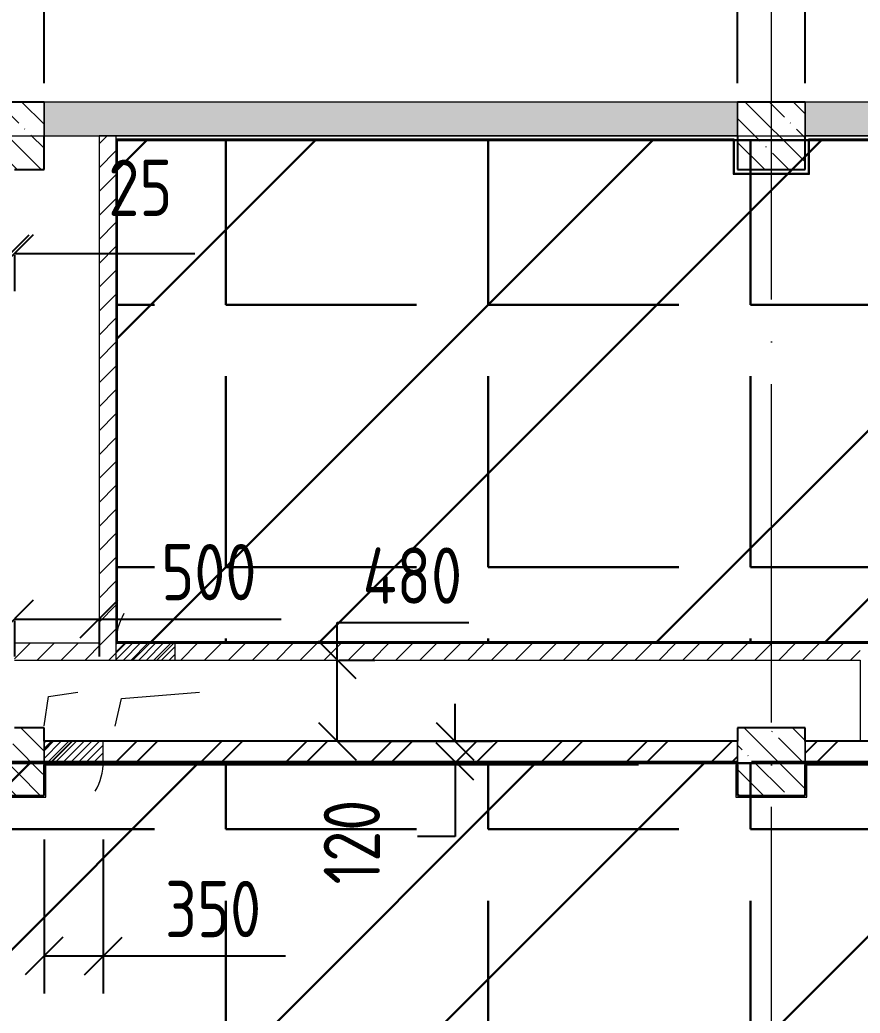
# Model space of a CAD drawing. Header units: millimetres. Extents: x -68946 to 690821, y -552984 to 293768.
# Drawn here: x 54607 to 59575, y 53187 to 59061 of the extents above; entities that cross this region are included whole.
import ezdxf

# ---------------------------------------------------------------- set-up
doc = ezdxf.new("R2010")
doc.units = ezdxf.units.MM
doc.linetypes.add('ADSK_Линия сетки', pattern=[2500, 2000, -250, 0, -250])
doc.layers.get('Defpoints').update_dxf_attribs({"color": 250})
for name, color, linetype, lineweight in [('0) блоки', 250, 'Continuous', 25), ('1.1) Стяжка 5 вып.', 30, 'Continuous', 30), ('1.2) Тепло-звук изол. + пленка 5 вып.', 200, 'Continuous', 30), ('A-____-____-DIMS', 250, 'Continuous', 9), ('A-DETL-GENF-OTLN', 250, 'Continuous', 5), ('A-DOOR-____-MCUT', 250, 'Continuous', 5), ('A-DOOR-____-OTLN', 250, 'Continuous', 5), ('A-GLAZ-____-OTLN', 250, 'Continuous', 5), ('A-WALL-____-MCUT', 250, 'Continuous', 13), ('A-WALL-____-PATT', 250, 'Continuous', 13), ('A-WALL-FNSH-MCUT', 250, 'Continuous', 13), ('S-COLS-____-MCUT', 250, 'Continuous', 25), ('S-COLS-____-OTLN', 250, 'Continuous', 9), ('S-GRID-____-OTLN', 250, 'Continuous', 9)]:
    doc.layers.add(name, color=color, linetype=linetype, lineweight=lineweight)
doc.styles.get("Standard").update_dxf_attribs({"font": 'ГОСТ тип А.ttf'})
doc.dimstyles.new('А3', dxfattribs={"dimtxt": 333, "dimasz": 222, "dimexe": 222, "dimexo": 111, "dimgap": 111, "dimtad": 1, "dimtoh": 1, "dimdec": 0, "dimrnd": 0.0015, "dimzin": 0, "dimdsep": 46, "dimtxsty": 'Standard', "dimblk": 'OBLIQUE', "dimcen": 0, "dimclrd": 7, "dimclre": 7, "dimclrt": 7, "dimadec": 0, "dimazin": 0, "dimtfac": 1, "dimtdec": 0, "dimtofl": 0, "dimtmove": 0, "dimatfit": 3, "dimfxl": 1, "dimtolj": 1, "dimtzin": 0, "dimarcsym": 0})
pattern_1 = [(45, (0, 0), (-70.71068, 70.71068), [])]
pattern_2 = [(135, (0, 0), (-142.5612, -142.5612), []), (135, (142.56, 0), (-142.5612, -142.5612), [252.016, -50.403, 3.353, -47.05])]
pattern_3 = [(45, (125, 0), (-22.6274, 22.6274), [])]
pattern_4 = [(0, (0, 0), (0, 1550.67), [1127.76, -422.91]), (90, (0, 0), (-1550.67, 9e-14), [1127.76, -422.91])]

# ---------------------------------------------------------------- blocks, each defined once
blk = doc.blocks.new('_Wn_-As_OpeningMEP_floor__Rectangular - _Wn_-As_OpeningMEP_floor__Rectangular-V6-Кладочный план на отм_ 0_000_ Секция 1_')
at = {"layer": 'A-DETL-GENF-OTLN'}
for p, q in [((-212.2, 112.2), (250, 150)), ((-250, -50), (-212.2, 112.2))]:
    blk.add_line(p, q, dxfattribs=at)
blk = doc.blocks.new('_Wn_-As_OpeningMEP_floor__Rectangular - _Wn_-As_OpeningMEP_floor__Rectangular-32466825-Кладочный план на отм_ 0_000_ Секция 1_')
at = {"layer": 'A-DETL-GENF-OTLN'}
for p, q in [((-100, -50), (-73.2, 123.2)), ((-73.2, 123.2), (100, 150))]:
    blk.add_line(p, q, dxfattribs=at)
blk = doc.blocks.new('АР_Люк - ЛРС_ВК_350х400_наружный_NCS S 1000-N-42726280-Кладочный план на отм_ 0_000_ Секция 1_')
at = {"layer": 'A-DOOR-____-OTLN'}
h = blk.add_hatch(dxfattribs=at)
h.set_pattern_fill('FP_29', color=256, style=0, pattern_type=2)
h.set_pattern_definition(pattern_3)
h.paths.add_polyline_path([(42.5, 60), (-50, 60), (-50, -60), (300, -60), (300, 60)])
at = {"layer": 'A-DETL-GENF-OTLN', "lineweight": 9}
for p, q in [((300, 60), (-50, 60)), ((-50, 60), (-50, -60)), ((300, -60), (300, 60)), ((-50, -60), (300, -60))]:
    blk.add_line(p, q, dxfattribs=at)
at = {"layer": 'A-DOOR-____-MCUT'}
blk.add_arc((300, 60), 350, 150, 180, dxfattribs=at)
blk = doc.blocks.new('АР_Люк - ЛРС_ВК_350х400_наружный_NCS S 1000-N-42723972-Кладочный план на отм_ 0_000_ Секция 1_')
at = {"layer": 'A-DOOR-____-OTLN'}
h = blk.add_hatch(dxfattribs=at)
h.set_pattern_fill('FP_29', color=256, style=0, pattern_type=2)
h.set_pattern_definition(pattern_3)
h.paths.add_polyline_path([(214.7, 50), (-50, 50), (-50, -50), (300, -50), (300, 50)])
at = {"layer": 'A-DETL-GENF-OTLN', "lineweight": 9}
for p, q in [((300, 50), (-50, 50)), ((-50, 50), (-50, -50)), ((300, -50), (300, 50)), ((-50, -50), (300, -50))]:
    blk.add_line(p, q, dxfattribs=at)
at = {"layer": 'A-DOOR-____-MCUT'}
blk.add_arc((300, 50), 350, 150, 180, dxfattribs=at)
blk = doc.blocks.new('_Oblique')
at = {"color": 0, "linetype": 'ByBlock', "lineweight": -2}
blk.add_line((-0.5, -0.5), (0.5, 0.5), dxfattribs=at)
blk = doc.blocks.new('DIMBLOCK199-Кладочный план на отм_ 0_000_ Секция 1_')
at = {"layer": 'A-____-____-DIMS', "color": 7, "lineweight": -2, "transparency": 16777216}
for p, q in [((54575, 55517.5), (55075, 55517.5)), ((54575, 55506.5), (54575, 55295.5)), ((55075, 55517.5), (56151.7, 55517.5)), ((55075, 55506.5), (55075, 55295.5))]:
    blk.add_line(p, q, dxfattribs=at)
at = {"layer": 'Defpoints', "color": 0, "lineweight": 30, "transparency": 16777216}
for p in [(54575, 55617.5), (55075, 55617.5), (55075, 55517.5)]:
    blk.add_point(p, dxfattribs=at)
at = {"layer": 'A-____-____-DIMS', "color": 7, "lineweight": -2, "transparency": 16777216, "xscale": 222, "yscale": 222, "zscale": 222, "rotation": 180}
blk.add_blockref('_Oblique', (54575, 55517.5), dxfattribs=at)
at = {"layer": 'A-____-____-DIMS', "color": 7, "lineweight": -2, "transparency": 16777216, "xscale": 222, "yscale": 222, "zscale": 222}
blk.add_blockref('_Oblique', (55075, 55517.5), dxfattribs=at)
at = {"layer": 'A-____-____-DIMS', "color": 7, "transparency": 16777216, "insert": (55724.4, 55795), "char_height": 333, "width": 1.862, "attachment_point": 5}
blk.add_mtext('\\A1;500', dxfattribs=at)
blk = doc.blocks.new('DIMBLOCK220-Кладочный план на отм_ 0_000_ Секция 1_')
at = {"layer": 'A-____-____-DIMS', "color": 7, "lineweight": -2, "transparency": 16777216}
for p, q in [((54550, 57679.2), (54328, 57679.2)), ((54575, 57679.2), (55640.6, 57679.2)), ((54550, 57669.9), (54550, 57457.2)), ((54575, 57669.9), (54575, 57457.2))]:
    blk.add_line(p, q, dxfattribs=at)
at = {"layer": 'Defpoints', "color": 0, "lineweight": 30, "transparency": 16777216}
for p in [(54550, 57780.9), (54575, 57780.9), (54575, 57679.2)]:
    blk.add_point(p, dxfattribs=at)
at = {"layer": 'A-____-____-DIMS', "color": 7, "lineweight": -2, "transparency": 16777216, "xscale": 222, "yscale": 222, "zscale": 222}
blk.add_blockref('_Oblique', (54550, 57679.2), dxfattribs=at)
at = {"layer": 'A-____-____-DIMS', "color": 7, "lineweight": -2, "transparency": 16777216, "xscale": 222, "yscale": 222, "zscale": 222, "rotation": 180}
blk.add_blockref('_Oblique', (54575, 57679.2), dxfattribs=at)
at = {"layer": 'A-____-____-DIMS', "color": 7, "transparency": 16777216, "insert": (55130, 58234.2), "char_height": 333, "width": 1.242, "attachment_point": 1, "line_spacing_factor": 1.022761}
blk.add_mtext('\\A1;25', dxfattribs=at)
blk = doc.blocks.new('DIMBLOCK221-Кладочный план на отм_ 0_000_ Секция 1_')
at = {"layer": 'A-____-____-DIMS', "color": 7, "lineweight": -2, "transparency": 16777216}
for p, q in [((57180.3, 54795), (57180.3, 55017)), ((56494.7, 54795), (57402.3, 54795)), ((56494.7, 54675), (57402.3, 54675)), ((57180.3, 54675), (57180.3, 54231)), ((57180.3, 54231), (56958.3, 54231))]:
    blk.add_line(p, q, dxfattribs=at)
at = {"layer": 'Defpoints', "color": 0, "lineweight": 30, "transparency": 16777216}
for p in [(56383.7, 54795), (57180.3, 54795), (56383.7, 54675)]:
    blk.add_point(p, dxfattribs=at)
at = {"layer": 'A-____-____-DIMS', "color": 7, "lineweight": -2, "transparency": 16777216, "xscale": 222, "yscale": 222, "zscale": 222}
for p, rotation in [((57180.3, 54795), 270), ((57180.3, 54675), 90)]:
    blk.add_blockref('_Oblique', p, dxfattribs=dict(at, rotation=rotation))
at = {"layer": 'A-____-____-DIMS', "color": 7, "transparency": 16777216, "insert": (56403.3, 53948), "char_height": 333, "width": 1.678, "attachment_point": 1, "rotation": 90, "line_spacing_factor": 1.022761}
blk.add_mtext('\\A1;120', dxfattribs=at)
blk = doc.blocks.new('DIMBLOCK222-Кладочный план на отм_ 0_000_ Секция 1_')
at = {"layer": 'A-____-____-DIMS', "color": 7, "lineweight": -2, "transparency": 16777216}
for p, q in [((56483.7, 55275), (56483.7, 55497)), ((56483.7, 55497), (57260.7, 55497)), ((56483.7, 54795), (56483.7, 55275)), ((56494.7, 55275), (56705.7, 55275)), ((56494.7, 54795), (56705.7, 54795))]:
    blk.add_line(p, q, dxfattribs=at)
at = {"layer": 'Defpoints', "color": 0, "lineweight": 30, "transparency": 16777216}
for p in [(56383.7, 55275), (56483.7, 55275), (56383.7, 54795)]:
    blk.add_point(p, dxfattribs=at)
at = {"layer": 'A-____-____-DIMS', "color": 7, "lineweight": -2, "transparency": 16777216, "xscale": 222, "yscale": 222, "zscale": 222}
for p, rotation in [((56483.7, 55275), 90), ((56483.7, 54795), 270)]:
    blk.add_blockref('_Oblique', p, dxfattribs=dict(at, rotation=rotation))
at = {"layer": 'A-____-____-DIMS', "color": 7, "transparency": 16777216, "insert": (56927.7, 55774.5), "char_height": 333, "width": 1.946, "attachment_point": 5}
blk.add_mtext('\\A1;480', dxfattribs=at)
blk = doc.blocks.new('DIMBLOCK375-Кладочный план на отм_ 0_000_ Секция 1_')
at = {"layer": 'A-____-____-DIMS', "color": 7, "lineweight": -2, "transparency": 16777216}
for p, q in [((54350, 58686), (54350, 60263.8)), ((54750, 58686), (54750, 60263.8)), ((54350, 60041.8), (54750, 60041.8)), ((54750, 60041.8), (55860, 60041.8))]:
    blk.add_line(p, q, dxfattribs=at)
at = {"layer": 'Defpoints', "color": 0, "lineweight": 30, "transparency": 16777216}
for p in [(54750, 60041.8), (54350, 58575), (54750, 58575)]:
    blk.add_point(p, dxfattribs=at)
at = {"layer": 'A-____-____-DIMS', "color": 7, "lineweight": -2, "transparency": 16777216, "xscale": 222, "yscale": 222, "zscale": 222, "rotation": 180}
blk.add_blockref('_Oblique', (54350, 60041.8), dxfattribs=at)
at = {"layer": 'A-____-____-DIMS', "color": 7, "lineweight": -2, "transparency": 16777216, "xscale": 222, "yscale": 222, "zscale": 222}
blk.add_blockref('_Oblique', (54750, 60041.8), dxfattribs=at)
at = {"layer": 'A-____-____-DIMS', "color": 7, "transparency": 16777216, "insert": (55083, 60596.8), "char_height": 333, "width": 1.946, "attachment_point": 1, "line_spacing_factor": 1.022761}
blk.add_mtext('\\A1;400', dxfattribs=at)
blk = doc.blocks.new('DIMBLOCK376-Кладочный план на отм_ 0_000_ Секция 1_')
at = {"layer": 'A-____-____-DIMS', "color": 7, "lineweight": -2, "transparency": 16777216}
for p, q in [((54750, 58686), (54750, 60593.3)), ((58850, 58686), (58850, 60593.3)), ((54750, 60371.3), (58850, 60371.3))]:
    blk.add_line(p, q, dxfattribs=at)
at = {"layer": 'Defpoints', "color": 0, "lineweight": 30, "transparency": 16777216}
for p in [(58850, 60371.3), (54750, 58575), (58850, 58575)]:
    blk.add_point(p, dxfattribs=at)
at = {"layer": 'A-____-____-DIMS', "color": 7, "lineweight": -2, "transparency": 16777216, "xscale": 222, "yscale": 222, "zscale": 222, "rotation": 180}
blk.add_blockref('_Oblique', (54750, 60371.3), dxfattribs=at)
at = {"layer": 'A-____-____-DIMS', "color": 7, "lineweight": -2, "transparency": 16777216, "xscale": 222, "yscale": 222, "zscale": 222}
blk.add_blockref('_Oblique', (58850, 60371.3), dxfattribs=at)
at = {"layer": 'A-____-____-DIMS', "color": 7, "transparency": 16777216, "insert": (56800, 60648.8), "char_height": 333, "width": 2.382, "attachment_point": 5}
blk.add_mtext('\\A1;4100', dxfattribs=at)
blk = doc.blocks.new('DIMBLOCK377-Кладочный план на отм_ 0_000_ Секция 1_')
at = {"layer": 'A-____-____-DIMS', "color": 7, "lineweight": -2, "transparency": 16777216}
for p, q in [((58850, 58686), (58850, 60263.8)), ((59250, 58686), (59250, 60263.8)), ((58850, 60041.8), (57740, 60041.8)), ((59250, 60041.8), (58850, 60041.8))]:
    blk.add_line(p, q, dxfattribs=at)
at = {"layer": 'Defpoints', "color": 0, "lineweight": 30, "transparency": 16777216}
for p in [(59250, 60041.8), (58850, 58575), (59250, 58575)]:
    blk.add_point(p, dxfattribs=at)
at = {"layer": 'A-____-____-DIMS', "color": 7, "lineweight": -2, "transparency": 16777216, "xscale": 222, "yscale": 222, "zscale": 222, "rotation": 180}
blk.add_blockref('_Oblique', (58850, 60041.8), dxfattribs=at)
at = {"layer": 'A-____-____-DIMS', "color": 7, "lineweight": -2, "transparency": 16777216, "xscale": 222, "yscale": 222, "zscale": 222}
blk.add_blockref('_Oblique', (59250, 60041.8), dxfattribs=at)
at = {"layer": 'A-____-____-DIMS', "color": 7, "transparency": 16777216, "insert": (57851, 60596.8), "char_height": 333, "width": 1.946, "attachment_point": 1, "line_spacing_factor": 1.022761}
blk.add_mtext('\\A1;400', dxfattribs=at)
blk = doc.blocks.new('DIMBLOCK378-Кладочный план на отм_ 0_000_ Секция 1_')
at = {"layer": 'A-____-____-DIMS', "color": 7, "lineweight": -2, "transparency": 16777216}
for p, q in [((59250, 58686), (59250, 60593.3)), ((60270, 58686), (60270, 60593.3)), ((59250, 60371.3), (60270, 60371.3)), ((60270, 60371.3), (61513.2, 60371.3))]:
    blk.add_line(p, q, dxfattribs=at)
at = {"layer": 'Defpoints', "color": 0, "lineweight": 30, "transparency": 16777216}
for p in [(60270, 60371.3), (59250, 58575), (60270, 58575)]:
    blk.add_point(p, dxfattribs=at)
at = {"layer": 'A-____-____-DIMS', "color": 7, "lineweight": -2, "transparency": 16777216, "xscale": 222, "yscale": 222, "zscale": 222, "rotation": 180}
blk.add_blockref('_Oblique', (59250, 60371.3), dxfattribs=at)
at = {"layer": 'A-____-____-DIMS', "color": 7, "lineweight": -2, "transparency": 16777216, "xscale": 222, "yscale": 222, "zscale": 222}
blk.add_blockref('_Oblique', (60270, 60371.3), dxfattribs=at)
at = {"layer": 'A-____-____-DIMS', "color": 7, "transparency": 16777216, "insert": (61002.6, 60648.8), "char_height": 333, "width": 2.299, "attachment_point": 5}
blk.add_mtext('\\A1;1020', dxfattribs=at)
blk = doc.blocks.new('DIMBLOCK435-Кладочный план на отм_ 0_000_ Секция 1_')
at = {"layer": 'A-____-____-DIMS', "color": 7, "lineweight": -2, "transparency": 16777216}
for p, q in [((54750, 54214), (54750, 53303.4)), ((55100, 54214), (55100, 53303.4)), ((54750, 53525.4), (55100, 53525.4)), ((55100, 53525.4), (56176.7, 53525.4))]:
    blk.add_line(p, q, dxfattribs=at)
at = {"layer": 'Defpoints', "color": 0, "lineweight": 30, "transparency": 16777216}
for p in [(54750, 54325), (55100, 54325), (55100, 53525.4)]:
    blk.add_point(p, dxfattribs=at)
at = {"layer": 'A-____-____-DIMS', "color": 7, "lineweight": -2, "transparency": 16777216, "xscale": 222, "yscale": 222, "zscale": 222, "rotation": 180}
blk.add_blockref('_Oblique', (54750, 53525.4), dxfattribs=at)
at = {"layer": 'A-____-____-DIMS', "color": 7, "lineweight": -2, "transparency": 16777216, "xscale": 222, "yscale": 222, "zscale": 222}
blk.add_blockref('_Oblique', (55100, 53525.4), dxfattribs=at)
at = {"layer": 'A-____-____-DIMS', "color": 7, "transparency": 16777216, "insert": (55749.3, 53802.9), "char_height": 333, "width": 1.862, "attachment_point": 5}
blk.add_mtext('\\A1;350', dxfattribs=at)

msp = doc.modelspace()

# ---------------------------------------------------------------- hatches: boundary and pattern name
at = {"layer": '0) блоки'}
h = msp.add_hatch(dxfattribs=at)
h.set_pattern_fill('FP_2', color=256, style=0, pattern_type=2)
h.set_pattern_definition([(45, (0, 0), (-251.4472, 251.4472), []), (45, (0, 381), (-251.4472, 251.4472), [])])
h.paths.add_polyline_path([(61195, 54675.0006), (61665, 54675.0006), (61665, 54795.0006), (59249.9781, 54795.0006), (59249.9781, 54675.0006), (60505.0647, 54675.0006)])
h.paths.add_polyline_path([(58849.9781, 54675.0006), (58849.9781, 54795.0006), (54749.9781, 54795.0006), (54749.9781, 54675.0006), (58306.0176, 54675.0006)])
at = {"layer": '1.1) Стяжка 5 вып.', "lineweight": 30, "true_color": 0xf26722}
h = msp.add_hatch(dxfattribs=at)
h.set_pattern_fill('ANSI32', color=30, scale=222)
h.paths.add_polyline_path([(61195, 58349), (55181, 58349), (55181, 55381.0006), (61195, 55381.0006)])
h = msp.add_hatch(dxfattribs=at)
h.set_pattern_fill('ANSI32', color=30, scale=222)
h.paths.add_polyline_path([(69050, 54665.0006), (63760.01, 54665.0006), (63760.01, 54465), (63340.01, 54465), (63340.01, 54665.0006), (50059.9781, 54665.0006), (50059.9781, 54465), (49640, 54465), (49640, 54665.0006), (45760, 54665.0006), (45760, 54465), (45340, 54465), (45340, 54665.0006), (41260, 54665.0006), (41260, 54465), (40840, 54465), (40840, 54665.0006), (36359.9781, 54665.0006), (36359.9781, 54465), (35938.1957, 54465), (35938.1957, 54665.0006), (32655, 54665.0006), (237.9781, 54665.0006), (237.9781, 51375), (69050, 51375)])
at = {"layer": '1.2) Тепло-звук изол. + пленка 5 вып.', "lineweight": 30}
h = msp.add_hatch(dxfattribs=at)
h.set_pattern_fill('ANGLE', color=256, scale=222)
h.set_pattern_definition(pattern_4)
h.paths.add_polyline_path([(61195, 58349), (55181, 58349), (55181, 55381.0006), (61195, 55381.0006)])
h = msp.add_hatch(dxfattribs=at)
h.set_pattern_fill('ANGLE', color=256, scale=222)
h.set_pattern_definition(pattern_4)
h.paths.add_polyline_path([(69050, 54665.0006), (63760.01, 54665.0006), (63760.01, 54465), (63340.01, 54465), (63340.01, 54665.0006), (50059.9781, 54665.0006), (50059.9781, 54465), (49640, 54465), (49640, 54665.0006), (45760, 54665.0006), (45760, 54465), (45340, 54465), (45340, 54665.0006), (41260, 54665.0006), (41260, 54465), (40840, 54465), (40840, 54665.0006), (36359.9781, 54665.0006), (36359.9781, 54465), (35938.1957, 54465), (35938.1957, 54665.0006), (32655, 54665.0006), (237.9781, 54665.0006), (237.9781, 51375), (69050, 51375)])
at = {"layer": 'A-WALL-____-PATT', "lineweight": 15}
h = msp.add_hatch(dxfattribs=at)
h.set_pattern_fill('FP_9', color=256, style=0, pattern_type=2)
h.set_pattern_definition([(50, (0, 0), (364.3679, -31.8783), [38.1, -419.1]), (355, (0, 0), (-70.4859, 382.1133), [30.48, -335.28]), (100.451, (30.36, -2.66), (293.885, 350.2334), [32.38, -356.18]), (46.184, (0, 101.6), (542.1585, -84.0858), [57.15, -628.65]), (96.636, (45.2, 94.6), (474.805, 494.8554), [48.57, -534.27]), (351.184, (0, 101.6), (474.8102, 494.85), [45.72, -502.92]), (21, (50.8, 76.2), (303.2285, -204.5305), [38.1, -419.1]), (326, (50.8, 76.2), (123.6039, 368.376), [30.48, -335.28]), (71.451, (76.07, 59.16), (426.8341, 163.8427), [32.38, -356.18]), (37.5, (0, 0), (6.17665, 169.11015), [16.764, -314.452, 16.764, -323.596, -336.55]), (37.5, (0, 0), (6.17665, 169.11015), [-671.576, 16.764, -319.786]), (7.5, (0, 0), (133.63888, 200.3615), [16.764, -177.292, 16.764, -306.832, -128.27]), (7.5, (0, 0), (133.63888, 200.3615), [-517.652, 16.764, -111.506]), (327.5, (-113.28, 0), (271.18182, -11.45836), [16.764, -110.236, 16.764, -379.476, -525.78]), (327.5, (-113.28, 0), (271.18182, -11.45836), [-523.24, 16.764, -509.016]), (317.5, (-164.08, 0), (296.2585, 50.85285), [16.764, -148.336, 16.764, -246.38, -373.38]), (317.5, (-164.08, 0), (296.2585, 50.85285), [-428.244, 16.764, -356.616])])
h.paths.add_polyline_path([(69050, 58375), (69050, 58575), (63749.9781, 58575.0085), (63749.9781, 58375.0085), (67102.2057, 58375.0031)])
h.paths.add_polyline_path([(63349.9781, 58375.0091), (63349.9781, 58575.0091), (63020.2294, 58575.0097), (63020.2294, 58375.0097), (63253.8734, 58375.0093)])
h.paths.add_polyline_path([(61820.2294, 58375.0116), (61820.2294, 58575.0116), (61170, 58575.0126), (61170, 58375.0126), (61685, 58375.0118)])
h.paths.add_polyline_path([(60270, 58375.014), (60270, 58575.014), (59249.9781, 58575.0157), (59249.9781, 58375.0157), (59405.5412, 58375.0154)])
h.paths.add_polyline_path([(58849.9781, 58375.0163), (58849.9781, 58575.0163), (54749.9781, 58575.0229), (54749.9781, 58375.0229), (58306.0176, 58375.0172)])
h.paths.add_polyline_path([(54349.9781, 58375.0235), (54349.9781, 58575.0235), (52850, 58575.0259), (52850, 58375.0259), (53907.9236, 58375.0242)])
h.paths.add_polyline_path([(51600, 58375.0279), (51600, 58575.0279), (50950, 58575.0289), (50950, 58375.0289)])
h.paths.add_polyline_path([(49649.9781, 58375.031), (49649.9781, 58575.031), (48550, 58575.0328), (48550, 58375.0328), (49509.8296, 58375.0312)])
h.paths.add_polyline_path([(45349.9781, 58375.0379), (45349.9781, 58575.0379), (44200.229, 58575.0397), (44200.229, 58375.0397), (45111.7356, 58375.0383)])
h.paths.add_polyline_path([(41400.229, 58375.0442), (41400.229, 58575.0442), (41249.9781, 58575.0444), (41249.9781, 58375.0444), (41263.4033, 58375.0444)])
h.paths.add_polyline_path([(40849.9781, 58375.0451), (40849.9781, 58575.0451), (39850, 58575.0467), (39850, 58375.0467), (40713.6415, 58375.0453)])
h.paths.add_polyline_path([(38600, 58375.0487), (38600, 58575.0487), (37950, 58575.0497), (37950, 58375.0497), (38514.5945, 58375.0488)])
h.paths.add_polyline_path([(37050, 58375.0512), (37050, 58575.0512), (36349.9781, 58575.0523), (36349.9781, 58375.0523), (36865.3093, 58375.0515)])
h.paths.add_polyline_path([(35949.9781, 58375.0529), (35949.9781, 58575.0529), (35500, 58575.0536), (35500, 58375.0536), (35765.7858, 58375.0532)])
h.paths.add_polyline_path([(32700, 58375.0581), (32700, 58575.0581), (31725.0002, 58575.0597), (31724.9998, 58375.0597), (32655, 58375.0582)])
h = msp.add_hatch(dxfattribs=at)
h.set_pattern_fill('FP_6', color=256, style=0, pattern_type=2)
h.set_pattern_definition(pattern_1)
h.paths.add_polyline_path([(55175, 55375.0006), (55175, 58375.0223), (55075, 58375.0223), (55075, 55375.0006)])
h = msp.add_hatch(dxfattribs=at)
h.set_pattern_fill('FP_6', color=256, style=0, pattern_type=2)
h.set_pattern_definition(pattern_1)
h.paths.add_polyline_path([(54575, 55275.0006), (59575.0005, 55275.0006), (59575.0005, 55375.0006), (54575, 55375.0006)])
at = {"layer": 'S-COLS-____-OTLN', "lineweight": 5}
h = msp.add_hatch(dxfattribs=at)
h.set_pattern_fill('FP_8', color=256, style=0, pattern_type=2)
h.set_pattern_definition(pattern_2)
h.paths.add_polyline_path([(54349.9781, 58175.0006), (54749.9781, 58175.0006), (54749.9781, 58575.0006), (54349.9781, 58575.0006), (54349.9781, 58375.0235)])
h = msp.add_hatch(dxfattribs=at)
h.set_pattern_fill('FP_8', color=256, style=0, pattern_type=2)
h.set_pattern_definition(pattern_2)
h.paths.add_polyline_path([(58855.7794, 58175.0006), (59249.9781, 58175.0006), (59249.9781, 58575.0006), (58849.9781, 58575.0006), (58849.9781, 58175.0006)])
h = msp.add_hatch(dxfattribs=at)
h.set_pattern_fill('FP_8', color=256, style=0, pattern_type=2)
h.set_pattern_definition(pattern_2)
h.paths.add_polyline_path([(54349.9781, 54475), (54749.9781, 54475), (54749.9781, 54875), (54349.9781, 54875), (54349.9781, 54655.0006)])
h = msp.add_hatch(dxfattribs=at)
h.set_pattern_fill('FP_8', color=256, style=0, pattern_type=2)
h.set_pattern_definition(pattern_2)
h.paths.add_polyline_path([(58855.7794, 54475), (59249.9781, 54475), (59249.9781, 54875), (58849.9781, 54875), (58849.9781, 54475)])

# ---------------------------------------------------------------- linework, layer by layer
at = {"linetype": 'ADSK_Линия сетки'}
msp.add_line((-3569.5512, 54675.0006), (72376.0288, 54675.0006), dxfattribs=at)
at = {"layer": '0) блоки'}
for p, q in [((58849.9781, 54795.0006), (54749.9781, 54795.0006)), ((61545, 54795.0006), (59249.9781, 54795.0006)), ((54749.9781, 54675.0006), (58849.9781, 54675.0006)), ((59249.9781, 54675.0006), (61665, 54675.0006))]:
    msp.add_line(p, q, dxfattribs=at)
at = {"layer": '1.1) Стяжка 5 вып.', "lineweight": 30}
for points in [[(55181, 58349), (61195, 58349), (61195, 55381.0006), (55181, 55381.0006)], [(237.9781, 54665.0006), (69050, 54665.0006), (69050, 51375), (237.9781, 51375)]]:
    msp.add_lwpolyline(points, close=True, dxfattribs=at)
at = {"layer": 'A-WALL-____-MCUT', "lineweight": 15}
for p, q in [((58849.9781, 58575.0163), (54749.9781, 58575.0229)), ((54749.9781, 58575.0229), (54749.9781, 58375.0229)), ((58849.9781, 58375.0163), (58849.9781, 58575.0163)), ((60270, 58575.014), (59249.9781, 58575.0157)), ((59249.9781, 58575.0157), (59249.9781, 58375.0157)), ((54749.9781, 58375.0229), (58849.9781, 58375.0163)), ((55175, 58375.0223), (55075, 58375.0223)), ((55075, 58375.0223), (55075, 55375.0006)), ((55175, 58375), (55175, 58375.0223)), ((55175, 58375), (55175, 58355)), ((58849.9781, 58375), (55175, 58375)), ((55175, 58355), (55175, 55375.0006)), ((58829.9781, 58355), (55175, 58355)), ((55181, 55381.0006), (55181, 58349)), ((55181, 58349), (58823.9781, 58349)), ((58823.9781, 58349), (58823.9781, 58149.0006)), ((58829.9781, 58355), (58829.9781, 58155.0006)), ((58849.9781, 58175.0006), (58849.9781, 58375)), ((59249.9781, 58375.0157), (59275.9781, 58375.0156)), ((59249.9781, 58375), (59249.9781, 58175.0006)), ((59269.9781, 58375), (59249.9781, 58375)), ((60270, 58375), (59269.9781, 58375)), ((59269.9781, 58155.0006), (59269.9781, 58355)), ((60270, 58355), (59269.9781, 58355)), ((59275.9781, 58375.0156), (60270, 58375.014)), ((59275.9781, 58149.0006), (59275.9781, 58349)), ((59275.9781, 58349), (60270, 58349)), ((58823.9781, 58149.0006), (59275.9781, 58149.0006)), ((58829.9781, 58155.0006), (59269.9781, 58155.0006)), ((59249.9781, 58175.0006), (58849.9781, 58175.0006)), ((55075, 55375.0006), (54575, 55375.0006)), ((55175, 55375.0006), (59675.0005, 55375.0006)), ((59681.0005, 55381.0006), (55181, 55381.0006)), ((54575, 55275.0006), (59575.0005, 55275.0006)), ((59575.0005, 55275.0006), (59575.0005, 54795.0006)), ((54749.9781, 54795.0006), (54749.9781, 54655.0006)), ((58849.9781, 54655.0006), (58849.9781, 54795.0006)), ((59249.9781, 54795.0006), (59249.9781, 54655.0006)), ((54760.0389, 54655.0006), (54750.0389, 54655.0006)), ((58849.9781, 54655.0006), (58839.9781, 54655.0006)), ((59260, 54655.0006), (59250, 54655.0006))]:
    msp.add_line(p, q, dxfattribs=at)
at = {"layer": 'A-WALL-FNSH-MCUT', "lineweight": 15}
for p, q in [((54750.0389, 54655.0006), (54750.0389, 54475)), ((54760.0389, 54655.0006), (58264.6169, 54655.0006)), ((54760.0389, 54465), (54760.0389, 54655.0006)), ((58839.9781, 54655.0006), (58839.9781, 54465)), ((58849.9781, 54475), (58849.9781, 54655.0006)), ((59250, 54655.0006), (59250, 54475)), ((59260, 54655.0006), (61685, 54655.0006)), ((59260, 54465), (59260, 54655.0006)), ((54339.9781, 54465), (54760.0389, 54465)), ((54750.0389, 54475), (54349.9781, 54475)), ((58839.9781, 54465), (59260, 54465)), ((59250, 54475), (58849.9781, 54475))]:
    msp.add_line(p, q, dxfattribs=at)
at = {"layer": 'S-COLS-____-MCUT'}
for p, q in [((54749.9781, 58575.0006), (54349.9781, 58575.0006)), ((59249.9781, 58575.0006), (58849.9781, 58575.0006)), ((54749.9781, 58175.0006), (54749.9781, 58375.0229)), ((58849.9781, 58375.0163), (58849.9781, 58175.0006)), ((59249.9781, 58175.0006), (59249.9781, 58375.0157)), ((54575, 58175.0006), (54749.9781, 58175.0006)), ((58849.9781, 58175.0006), (59249.9781, 58175.0006)), ((54749.9781, 54875), (54575, 54875)), ((54749.9781, 54795.0006), (54749.9781, 54875)), ((59249.9781, 54875), (58849.9781, 54875)), ((58849.9781, 54875), (58849.9781, 54795.0006)), ((59249.9781, 54795.0006), (59249.9781, 54875)), ((54749.9781, 54475), (54749.9781, 54655.0006)), ((58849.9781, 54655.0006), (58849.9781, 54475)), ((59249.9781, 54475), (59249.9781, 54655.0006)), ((54349.9781, 54475), (54749.9781, 54475)), ((58849.9781, 54475), (59249.9781, 54475))]:
    msp.add_line(p, q, dxfattribs=at)
at = {"layer": 'S-COLS-____-OTLN'}
for p, q in [((54749.9781, 58375.0229), (54749.9781, 58575.0006)), ((58849.9781, 58575.0006), (58849.9781, 58375.0163)), ((59249.9781, 58375.0157), (59249.9781, 58575.0006)), ((54749.9781, 54675.0006), (54749.9781, 54795.0006)), ((58849.9781, 54795.0006), (58849.9781, 54675.0006)), ((59249.9781, 54675.0006), (59249.9781, 54795.0006)), ((54749.9781, 54655.0006), (54749.9781, 54675.0006)), ((58849.9781, 54675.0006), (58849.9781, 54655.0006)), ((59249.9781, 54655.0006), (59249.9781, 54675.0006))]:
    msp.add_line(p, q, dxfattribs=at)
at = {"layer": 'S-GRID-____-OTLN', "linetype": 'ADSK_Линия сетки'}
for p, q in [((59050, 39906.0281), (59050, 61202.0051)), ((-3669.3683, 58375.0006), (72376.0288, 58375.0006))]:
    msp.add_line(p, q, dxfattribs=at)

# ---------------------------------------------------------------- block references
at = {"layer": 'A-DOOR-____-OTLN'}
msp.add_blockref('АР_Люк - ЛРС_ВК_350х400_наружный_NCS S 1000-N-42723972-Кладочный план на отм_ 0_000_ Секция 1_', (55225, 55325.0006), dxfattribs=at)
at = {"layer": 'A-DOOR-____-OTLN', "rotation": 180}
msp.add_blockref('АР_Люк - ЛРС_ВК_350х400_наружный_NCS S 1000-N-42726280-Кладочный план на отм_ 0_000_ Секция 1_', (55049.9781, 54735.0006), dxfattribs=at)
at = {"layer": 'A-GLAZ-____-OTLN'}
for name, p in [('_Wn_-As_OpeningMEP_floor__Rectangular - _Wn_-As_OpeningMEP_floor__Rectangular-32466825-Кладочный план на отм_ 0_000_ Секция 1_', (54850.2441, 54936.1352)), ('_Wn_-As_OpeningMEP_floor__Rectangular - _Wn_-As_OpeningMEP_floor__Rectangular-V6-Кладочный план на отм_ 0_000_ Секция 1_', (55419.9661, 54935.0132))]:
    msp.add_blockref(name, p, dxfattribs=at)

# ---------------------------------------------------------------- dimensions: what is measured, and where the dimension line sits
at = {"layer": 'A-____-____-DIMS'}
for base, p1, p2, picture, middle in [((58849.9781, 60371.2672), (54749.9781, 58575.0006), (58849.9781, 58575.0006), 'DIMBLOCK376-Кладочный план на отм_ 0_000_ Секция 1_', (56799.9781, 60648.7672)), ((60270, 60371.2672), (59249.9781, 58575.0006), (60270, 58575.014), 'DIMBLOCK378-Кладочный план на отм_ 0_000_ Секция 1_', (61002.6, 60648.7672)), ((55075, 55517.5371), (54575, 55617.522), (55075, 55617.522), 'DIMBLOCK199-Кладочный план на отм_ 0_000_ Секция 1_', (55724.35, 55795.0371)), ((55099.9781, 53525.3811), (54749.9781, 54325.0006), (55099.9781, 54325.0006), 'DIMBLOCK435-Кладочный план на отм_ 0_000_ Секция 1_', (55749.3281, 53802.8811))]:
    dim = msp.add_linear_dim(base=base, p1=p1, p2=p2, dimstyle='А3', dxfattribs=at)
    dim.commit()
    dim.dimension.update_dxf_attribs({"geometry": picture, "text_midpoint": middle})
for base, p1, p2, picture, middle in [((54749.9781, 60041.8382), (54349.9781, 58575.0006), (54749.9781, 58575.0006), 'DIMBLOCK375-Кладочный план на отм_ 0_000_ Секция 1_', (55415.9781, 60041.8382)), ((59249.9781, 60041.8382), (58849.9781, 58575.0006), (59249.9781, 58575.0006), 'DIMBLOCK377-Кладочный план на отм_ 0_000_ Секция 1_', (58183.9781, 60041.8382)), ((54575, 57679.1766), (54550, 57780.8852), (54575, 57780.8852), 'DIMBLOCK220-Кладочный план на отм_ 0_000_ Секция 1_', (55329.8, 57679.1766))]:
    dim = msp.add_linear_dim(base=base, p1=p1, p2=p2, dimstyle='А3', dxfattribs=at)
    dim.commit()
    dim.dimension.update_dxf_attribs({"geometry": picture, "text_midpoint": middle, "dimtype": 160})
dim = msp.add_linear_dim(base=(56483.6787, 55275.0006), p1=(56383.6938, 54795.0006), p2=(56383.6938, 55275.0006), angle=90, dimstyle='А3', dxfattribs=at)
dim.commit()
dim.dimension.update_dxf_attribs({"geometry": 'DIMBLOCK222-Кладочный план на отм_ 0_000_ Секция 1_', "text_midpoint": (56927.6787, 55774.5006)})
dim = msp.add_linear_dim(base=(57180.2874, 54795.0006), p1=(56383.6938, 54675.0006), p2=(56383.6938, 54795.0006), angle=90, dimstyle='А3', dxfattribs=at)
dim.commit()
dim.dimension.update_dxf_attribs({"geometry": 'DIMBLOCK221-Кладочный план на отм_ 0_000_ Секция 1_', "text_midpoint": (56625.2874, 54231.0006), "dimtype": 160, "text_rotation": 90})

doc.saveas('drawing.dxf')
